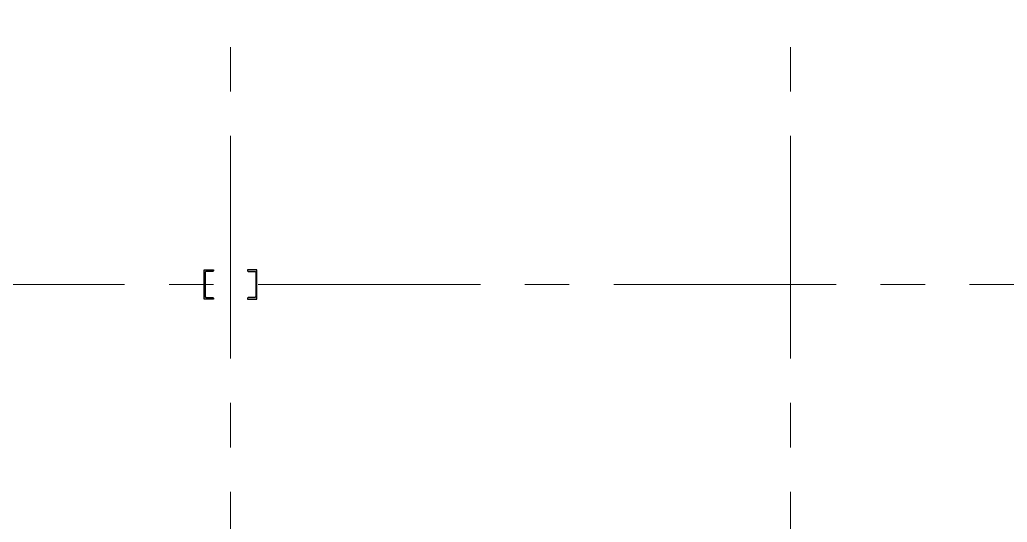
# Model space of a CAD drawing. Header units: millimetres. Extents: x 3470347 to 5996549, y -3470518 to 17149644.
# Drawn here: x 4845687 to 4854148, y 6615350 to 6619655 of the extents above; entities that cross this region are included whole.
import ezdxf

# ---------------------------------------------------------------- set-up
doc = ezdxf.new("R2010")
doc.units = ezdxf.units.MM
doc.header["$MEASUREMENT"] = 0
doc.linetypes.add('CENTER', pattern=[50.8, 31.75, -6.35, 6.35, -6.35])
doc.layers.get('0').update_dxf_attribs({"linetype": 'CONTINUOUS', "lineweight": 25})
doc.layers.add('CENTER', color=8, linetype='CENTER', lineweight=0)

msp = doc.modelspace()

# ---------------------------------------------------------------- hatches: boundary and pattern name
at = {"transparency": 33554559}
h = msp.add_hatch(color=1, dxfattribs=at)
h.dxf.hatch_style = 1
h.paths.add_polyline_path([(4847267.87, 6617512.26), (4847267.87, 6617262.26), (4847347.87, 6617262.26), (4847347.87, 6617266.36, 0.4142136), (4847337.87, 6617276.36), (4847284.97, 6617276.36, -0.4142136), (4847274.97, 6617286.36), (4847274.97, 6617488.16, -0.4142136), (4847284.97, 6617498.16), (4847337.87, 6617498.16, 0.4142136), (4847347.87, 6617508.16), (4847347.87, 6617512.26)])
h = msp.add_hatch(color=1, dxfattribs=at)
h.dxf.hatch_style = 1
h.paths.add_polyline_path([(4847267.87, 6617512.26), (4847267.87, 6617262.26), (4847347.87, 6617262.26), (4847347.87, 6617266.36, 0.4142136), (4847337.87, 6617276.36), (4847284.97, 6617276.36, -0.4142136), (4847274.97, 6617286.36), (4847274.97, 6617488.16, -0.4142136), (4847284.97, 6617498.16), (4847337.87, 6617498.16, 0.4142136), (4847347.87, 6617508.16), (4847347.87, 6617512.26)])
h = msp.add_hatch(color=1, dxfattribs=at)
h.dxf.hatch_style = 1
h.paths.add_polyline_path([(4847717.87, 6617512.26), (4847717.87, 6617262.26), (4847637.87, 6617262.26), (4847637.87, 6617266.36, -0.4142136), (4847647.87, 6617276.36), (4847700.77, 6617276.36, 0.4142136), (4847710.77, 6617286.36), (4847710.77, 6617488.16, 0.4142136), (4847700.77, 6617498.16), (4847647.87, 6617498.16, -0.4142136), (4847637.87, 6617508.16), (4847637.87, 6617512.26)])
h = msp.add_hatch(color=1, dxfattribs=at)
h.dxf.hatch_style = 1
h.paths.add_polyline_path([(4847717.87, 6617512.26), (4847717.87, 6617262.26), (4847637.87, 6617262.26), (4847637.87, 6617266.36, -0.4142136), (4847647.87, 6617276.36), (4847700.77, 6617276.36, 0.4142136), (4847710.77, 6617286.36), (4847710.77, 6617488.16, 0.4142136), (4847700.77, 6617498.16), (4847647.87, 6617498.16, -0.4142136), (4847637.87, 6617508.16), (4847637.87, 6617512.26)])

# ---------------------------------------------------------------- linework, layer by layer
at = {"color": 1, "elevation": 0}
for points in [[(4847347.87, 6617512.26), (4847347.87, 6617508.16, -0.4142136), (4847337.87, 6617498.16), (4847284.97, 6617498.16, 0.4142136), (4847274.97, 6617488.16), (4847274.97, 6617286.36, 0.4142136), (4847284.97, 6617276.36), (4847337.87, 6617276.36, -0.4142136), (4847347.87, 6617266.36), (4847347.87, 6617262.26), (4847267.87, 6617262.26), (4847267.87, 6617512.26)], [(4847347.87, 6617512.26), (4847347.87, 6617508.16, -0.4142136), (4847337.87, 6617498.16), (4847284.97, 6617498.16, 0.4142136), (4847274.97, 6617488.16), (4847274.97, 6617286.36, 0.4142136), (4847284.97, 6617276.36), (4847337.87, 6617276.36, -0.4142136), (4847347.87, 6617266.36), (4847347.87, 6617262.26), (4847267.87, 6617262.26), (4847267.87, 6617512.26)], [(4847637.87, 6617512.26), (4847637.87, 6617508.16, 0.4142136), (4847647.87, 6617498.16), (4847700.77, 6617498.16, -0.4142136), (4847710.77, 6617488.16), (4847710.77, 6617286.36, -0.4142136), (4847700.77, 6617276.36), (4847647.87, 6617276.36, 0.4142136), (4847637.87, 6617266.36), (4847637.87, 6617262.26), (4847717.87, 6617262.26), (4847717.87, 6617512.26)], [(4847637.87, 6617512.26), (4847637.87, 6617508.16, 0.4142136), (4847647.87, 6617498.16), (4847700.77, 6617498.16, -0.4142136), (4847710.77, 6617488.16), (4847710.77, 6617286.36, -0.4142136), (4847700.77, 6617276.36), (4847647.87, 6617276.36, 0.4142136), (4847637.87, 6617266.36), (4847637.87, 6617262.26), (4847717.87, 6617262.26), (4847717.87, 6617512.26)]]:
    msp.add_lwpolyline(points, format="xyb", close=True, dxfattribs=at)
at = {"layer": 'CENTER', "color": 8, "ltscale": 60}
for p, q in [((4847492.87, 6646090.98, 0), (4847492.87, 6608276.48, 0)), ((4852292.54, 6646090.98, 0), (4852292.54, 6608276.48, 0)), ((4864873.95, 6617387.26, 0), (4827811.52, 6617387.26, 0))]:
    msp.add_line(p, q, dxfattribs=at)

doc.saveas('drawing.dxf')
